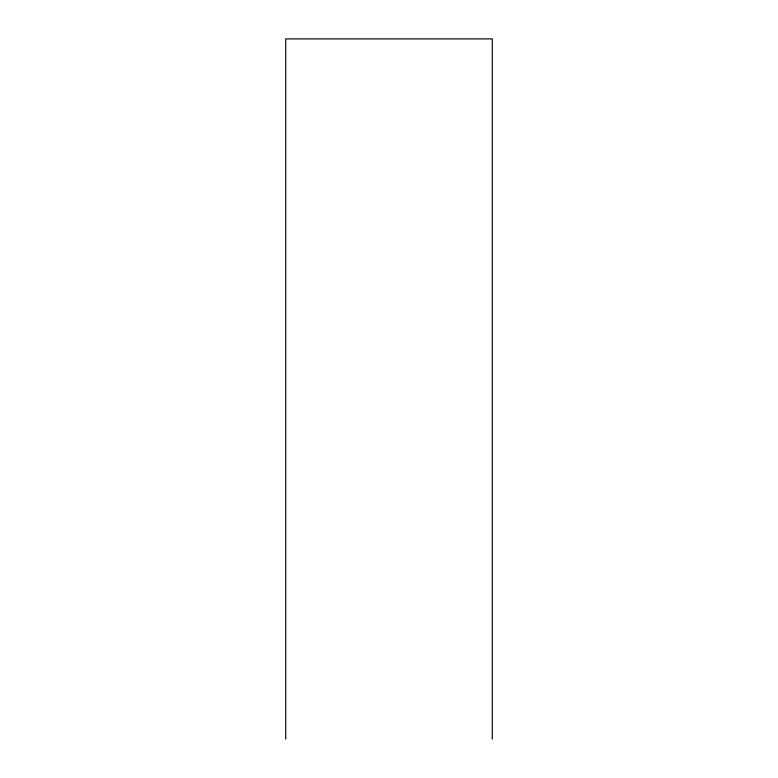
<?xml version="1.0" encoding="UTF-8"?>
<svg xmlns="http://www.w3.org/2000/svg" width="778" height="778" viewBox="0 0 778 778"><rect width="100%" height="100%" fill="white"/><g stroke="black" fill="none" stroke-linecap="round" stroke-linejoin="round"><path stroke-width="1.17" d="M492.289 739.1L492.289 38.9L285.711 38.9L285.711 739.1"/></g></svg>
